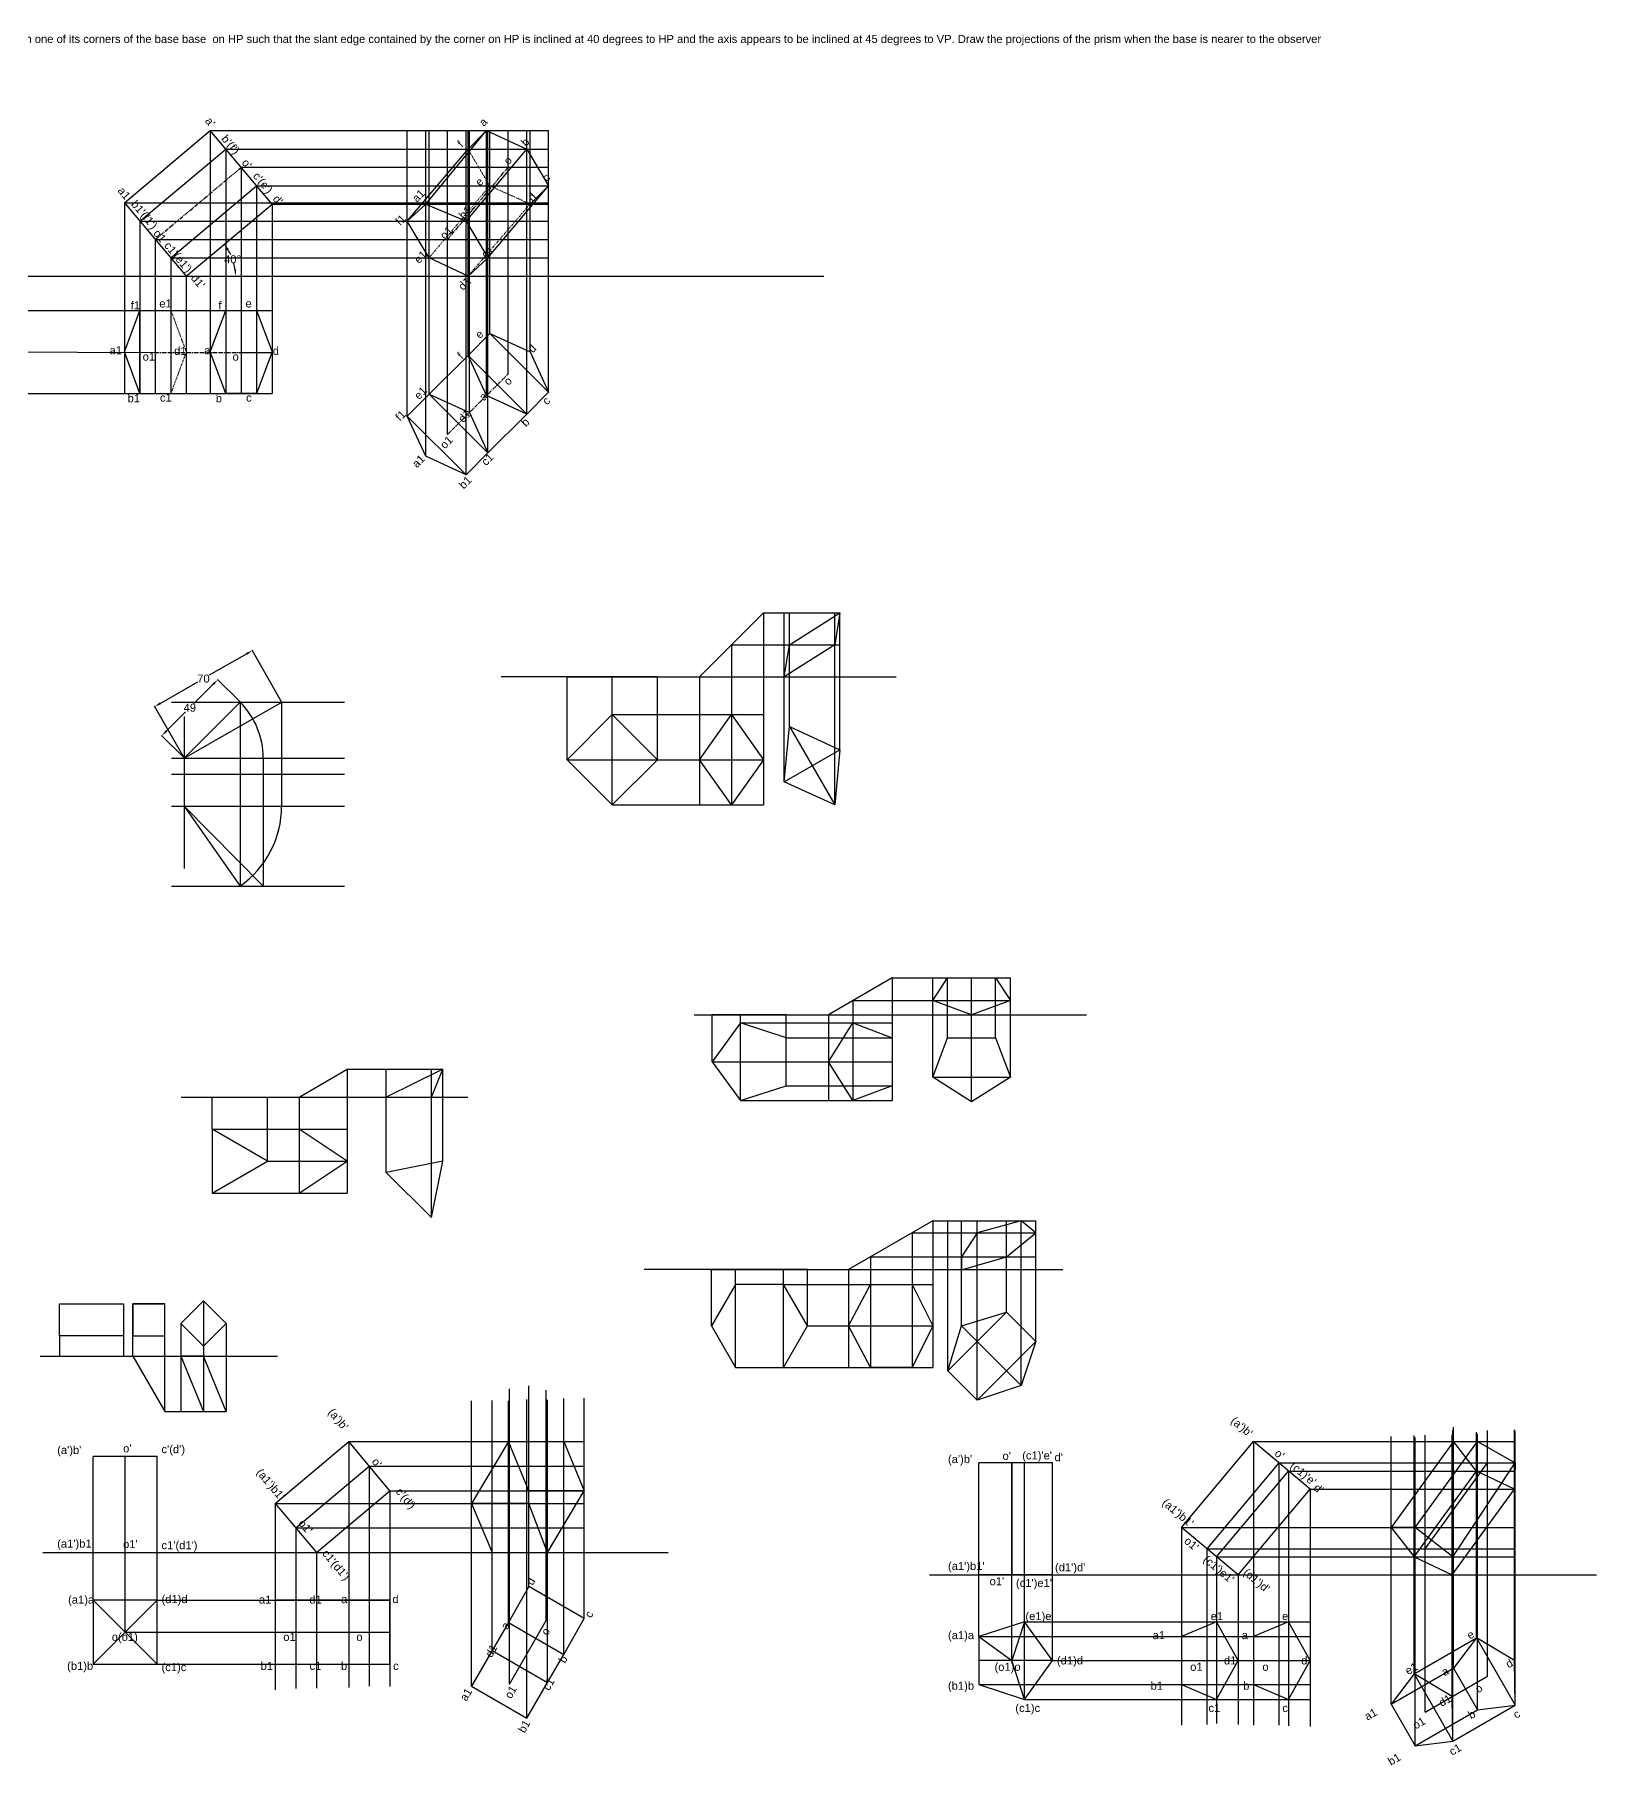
# Model space of a CAD drawing. Header units: inches. Extents: x -1930 to 5336, y -1833 to 832.
# Drawn here: x 4360 to 5336, y -1823 to -742 of the extents above; entities that cross this region are included whole.
import ezdxf

# ---------------------------------------------------------------- set-up
doc = ezdxf.new("R2010")
doc.units = ezdxf.units.IN
doc.header["$MEASUREMENT"] = 0
doc.linetypes.add('CENTERX2', pattern=[4, 2.5, -0.5, 0.5, -0.5])
doc.linetypes.add('DOT', pattern=[0.25, 0, -0.25])
doc.styles.get("Standard").update_dxf_attribs({"font": 'arial.ttf'})
doc.dimstyles.get("Standard").update_dxf_attribs({"dimtxt": 5, "dimasz": 4, "dimexe": 0.18, "dimexo": 0.0625, "dimgap": 0.09, "dimtad": 0, "dimtih": 1, "dimtoh": 1, "dimdec": 0, "dimzin": 0, "dimdsep": 46, "dimtxsty": 'Standard', "dimcen": 0.09, "dimadec": 0, "dimazin": 0, "dimtfac": 1, "dimtdec": 0, "dimtofl": 0, "dimtmove": 0, "dimatfit": 3, "dimfxl": 1, "dimtolj": 1, "dimtzin": 0, "dimarcsym": 0})

# ---------------------------------------------------------------- blocks, each defined once
blk = doc.blocks.new('*D310')
at = {"color": 0, "lineweight": -2, "transparency": 16777216}
for start, end in [(25.316, 32.5726), (7.4274, 14.8583)]:
    blk.add_arc((4454.4, -892.7), 30.9, start, end, dxfattribs=at)
at = {"color": 0, "transparency": 16777216}
for points in [[(4479.9, -876.5), (4481, -875.7), (4478.1, -872.9)], [(4485.7, -888.7), (4484.4, -888.8), (4485.3, -892.7)]]:
    blk.add_solid(points, dxfattribs=at)
at = {"layer": 'Defpoints', "color": 0, "transparency": 16777216}
for p in [(4508.1, -847.7), (4484.5, -885.6), (4255.8, -892.7), (4454.4, -892.7), (4852.9, -892.7)]:
    blk.add_point(p, dxfattribs=at)
at = {"color": 0, "transparency": 16777216, "insert": (4483.4, -882.2), "char_height": 5, "attachment_point": 5}
blk.add_mtext('\\A1;40°', dxfattribs=at)
blk = doc.blocks.new('*D350')
at = {"color": 0, "lineweight": -2, "transparency": 16777216}
for p, q in [((4488.1, -1158.8), (4474, -1144.7)), ((4471.3, -1147.7), (4459.3, -1159.7)), ((4442, -1177), (4454, -1165)), ((4453.1, -1193.8), (4439, -1179.7))]:
    blk.add_line(p, q, dxfattribs=at)
at = {"color": 0, "transparency": 16777216}
for points in [[(4470.9, -1147.2), (4471.8, -1148.2), (4474.2, -1144.9)], [(4441.5, -1176.6), (4442.5, -1177.5), (4439.2, -1179.9)]]:
    blk.add_solid(points, dxfattribs=at)
at = {"layer": 'Defpoints', "color": 0, "transparency": 16777216}
for p in [(4474.2, -1144.9), (4488.1, -1158.9), (4453.1, -1193.9)]:
    blk.add_point(p, dxfattribs=at)
at = {"color": 0, "transparency": 16777216, "insert": (4456.7, -1162.4), "char_height": 5, "attachment_point": 5}
blk.add_mtext('\\A1;49', dxfattribs=at)
blk = doc.blocks.new('*D351')
at = {"color": 0, "lineweight": -2, "transparency": 16777216}
for p, q in [((4492.3, -1128.7), (4468.8, -1142.1)), ((4514.1, -1158.8), (4495.6, -1126.5)), ((4438.2, -1159.7), (4461.6, -1146.3)), ((4453.1, -1193.8), (4434.6, -1161.5))]:
    blk.add_line(p, q, dxfattribs=at)
at = {"color": 0, "transparency": 16777216}
for points in [[(4491.9, -1128.1), (4492.6, -1129.3), (4495.7, -1126.7)], [(4437.8, -1159.1), (4438.5, -1160.3), (4434.7, -1161.7)]]:
    blk.add_solid(points, dxfattribs=at)
at = {"layer": 'Defpoints', "color": 0, "transparency": 16777216}
for p in [(4495.7, -1126.7), (4514.2, -1158.9), (4453.1, -1193.9)]:
    blk.add_point(p, dxfattribs=at)
at = {"color": 0, "transparency": 16777216, "insert": (4465.2, -1144.2), "char_height": 5, "attachment_point": 5}
blk.add_mtext('\\A1;70', dxfattribs=at)

msp = doc.modelspace()

# ---------------------------------------------------------------- linework, layer by layer
at = {"lineweight": 30}
for p, q in [((4415.9, -846.8), (4469.5, -801.8)), ((4508.1, -847.7), (4469.5, -801.8)), ((4604.2, -847.7), (4642.1, -801.8)), ((4630.6, -813.3), (4642.1, -801.8)), ((4642.1, -801.8), (4667.3, -813.3)), ((4425.5, -858.3), (4479.1, -813.3)), ((4592.6, -858.3), (4630.6, -813.3)), ((4629.4, -858.3), (4667.3, -813.3)), ((4667.3, -813.3), (4680.9, -836.3)), ((4444.8, -881.2), (4498.4, -836.3)), ((4643, -881.2), (4680.9, -836.3)), ((4415.9, -846.8), (4454.4, -892.7)), ((4454.4, -892.7), (4508.1, -847.7)), ((4592.6, -858.3), (4604.2, -847.7)), ((4604.2, -847.7), (4629.4, -858.3)), ((4606.3, -881.2), (4592.6, -858.3)), ((4629.4, -858.3), (4643, -881.2)), ((4630.6, -892.7), (4606.3, -881.2)), ((4643, -881.2), (4630.6, -892.7)), ((4415.9, -940.1), (4425.5, -914.1)), ((4425.5, -914.1), (4444.8, -914.1)), ((4444.8, -914.1), (4479.1, -914.1)), ((4469.5, -940.1), (4479.1, -914.1)), ((4479.1, -914.1), (4498.4, -914.1)), ((4498.4, -914.1), (4508.1, -940.1)), ((4630.6, -942.2), (4644.2, -928.5)), ((4644.2, -928.5), (4669.4, -940.1)), ((4425.5, -966), (4415.9, -940.1)), ((4479.1, -966), (4469.5, -940.1)), ((4508.1, -940.1), (4498.4, -966)), ((4669.4, -940.1), (4680.9, -965.3)), ((4606.3, -966.4), (4630.6, -942.2)), ((4642.1, -967.3), (4630.6, -942.2)), ((4425.5, -966), (4444.8, -966)), ((4444.8, -966), (4479.1, -966)), ((4479.1, -966), (4498.4, -966)), ((4592.6, -980.1), (4606.3, -966.4)), ((4667.3, -978.9), (4642.1, -967.3)), ((4667.3, -978.9), (4680.9, -965.3)), ((4604.2, -1005.3), (4592.6, -980.1)), ((4643, -1003.2), (4667.3, -978.9)), ((4629.4, -1016.8), (4604.2, -1005.3)), ((4629.4, -1016.8), (4643, -1003.2)), ((4815.2, -1103.1), (4775.2, -1143.1)), ((4831.5, -1123.1), (4863, -1103.1)), ((4863, -1103.1), (4859.8, -1123.1)), ((4828.3, -1143.1), (4831.5, -1123.1)), ((4859.8, -1123.1), (4828.3, -1143.1)), ((4749, -1143.1), (4692.5, -1143.1)), ((4828.3, -1208.6), (4831.5, -1174.1)), ((4831.5, -1174.1), (4863, -1188.6)), ((4863, -1188.6), (4859.8, -1223.1)), ((4859.8, -1223.1), (4828.3, -1208.6)), ((4921.2, -1483.1), (4868.5, -1513.5)), ((4948.8, -1490.6), (4939.1, -1505.6)), ((4976.4, -1483.1), (4948.8, -1490.6)), ((4967.2, -1505.6), (4985.6, -1490.6)), ((4985.6, -1490.6), (4976.4, -1483.1)), ((4842.7, -1513.5), (4781.8, -1513.5)), ((4939.1, -1513.7), (4967.2, -1505.6)), ((4939.1, -1505.6), (4939.1, -1513.5)), ((4655.8, -1621), (4632.8, -1659.6)), ((4655.8, -1621), (4690.4, -1621)), ((4668.6, -1651.7), (4655.8, -1621)), ((4690.4, -1621), (4703.1, -1651.7)), ((5246.6, -1621), (5207.6, -1674.7)), ((5222.6, -1674.7), (5261.6, -1621)), ((5246.6, -1621), (5261.6, -1621)), ((5261.6, -1621), (5285.2, -1634.3)), ((5246.2, -1693), (5285.2, -1634.3)), ((5285.2, -1634.3), (5284.7, -1650.7)), ((4703.1, -1651.7), (4668.6, -1651.7)), ((4680.3, -1690.3), (4703.1, -1651.7)), ((5245.7, -1704.3), (5284.7, -1650.7)), ((4632.8, -1659.6), (4645.6, -1690.3)), ((4668.6, -1659.6), (4632.8, -1659.6)), ((4680.3, -1690.3), (4668.6, -1659.6)), ((5207.6, -1674.7), (5221.9, -1693)), ((5222.6, -1674.7), (5207.6, -1674.7)), ((5246.2, -1693), (5222.6, -1674.7)), ((4645.6, -1690.3), (4680.3, -1690.3)), ((5221.9, -1693), (5245.7, -1704.3)), ((5245.7, -1704.3), (5246.2, -1693)), ((5098.5, -1733.6), (5076.6, -1742.8)), ((5098.5, -1733.6), (5143.5, -1733.6)), ((5143.5, -1733.6), (5121.6, -1742.8)), ((5157, -1757.8), (5143.5, -1733.6)), ((5076.6, -1742.8), (5076.6, -1772.8)), ((5121.6, -1742.8), (5121.6, -1772.8)), ((5143.5, -1782.1), (5157, -1757.8)), ((5076.6, -1772.8), (5098.5, -1782.1)), ((5121.6, -1772.8), (5143.5, -1782.1)), ((5098.5, -1782.1), (5143.5, -1782.1))]:
    msp.add_line(p, q, dxfattribs=at)
for p, q in [((4469.5, -801.8), (4469.5, -966)), ((4469.5, -801.8), (4680.9, -801.8)), ((4592.6, -980.1), (4592.6, -801.8)), ((4604.2, -1005.3), (4604.2, -801.8)), ((4606.3, -966.4), (4606.3, -801.8)), ((4617.8, -991.6), (4617.8, -801.8)), ((4629.4, -1016.8), (4629.4, -801.8)), ((4630.6, -942.2), (4630.6, -801.8)), ((4631.5, -978), (4631.5, -801.8)), ((4642.1, -967.3), (4642.1, -801.8)), ((4643, -1003.2), (4643, -801.8)), ((4644.2, -928.5), (4644.2, -801.8)), ((4655.7, -953.8), (4655.7, -801.8)), ((4667.3, -978.9), (4667.3, -801.8)), ((4669.4, -940.1), (4669.4, -801.8)), ((4680.9, -965.3), (4680.9, -801.8)), ((4479.1, -813.3), (4479.1, -966)), ((4479.1, -813.3), (4680.9, -813.3)), ((4488.7, -824.6), (4680.9, -824.6)), ((4488.7, -824.8), (4488.7, -966)), ((4498.4, -836.3), (4498.4, -966)), ((4498.4, -836.3), (4680.9, -836.3)), ((4680.9, -836.3), (4669.4, -847.7)), ((4415.9, -846.8), (4415.9, -966)), ((4415.9, -846.8), (4680.9, -846.8)), ((4508.1, -847.7), (4508.1, -966)), ((4508.1, -847.7), (4680.9, -847.7)), ((4425.5, -858.3), (4425.5, -966)), ((4425.5, -858.3), (4680.9, -858.3)), ((4435.1, -869.8), (4435.1, -966)), ((4435.1, -869.8), (4680.9, -869.8)), ((4444.8, -881.2), (4444.8, -966)), ((4444.8, -881.2), (4680.9, -881.2)), ((4255.8, -892.7), (4852.9, -892.7)), ((4454.4, -892.7), (4454.4, -966)), ((4322.7, -914.1), (4508.1, -914.1)), ((4425.5, -966), (4425.5, -914.1)), ((4444.8, -914.1), (4444.8, -966)), ((4644.2, -928.5), (4680.9, -965.3)), ((4337.7, -940.1), (4435.1, -940.5)), ((4488.7, -940.5), (4508.1, -940.5)), ((4630.6, -942.2), (4667.3, -978.9)), ((4322.7, -966), (4508.1, -966)), ((4498.4, -966), (4479.1, -966)), ((4606.3, -966.4), (4631.5, -978)), ((4606.3, -966.4), (4643, -1003.2)), ((4680.9, -965.3), (4667.3, -978.9)), ((4592.6, -980.1), (4629.4, -1016.8)), ((4631.5, -978), (4643, -1003.2)), ((4815.2, -1103.1), (4815.2, -1223.1)), ((4815.2, -1103.1), (4863, -1103.1)), ((4828.3, -1208.6), (4828.3, -1103.1)), ((4831.5, -1174.1), (4831.5, -1103.1)), ((4859.8, -1223.1), (4859.8, -1103.1)), ((4863, -1188.6), (4863, -1103.1)), ((4795.2, -1123.1), (4795.2, -1223.1)), ((4795.2, -1123.1), (4863, -1123.1)), ((4692.4, -1143.1), (4651.4, -1143.1)), ((4692.4, -1143.1), (4898.2, -1143.1)), ((4692.5, -1194.9), (4692.5, -1143.1)), ((4720.7, -1223.1), (4720.7, -1143.1)), ((4749, -1194.9), (4749, -1143.1)), ((4775.2, -1143.1), (4775.2, -1223.1)), ((4445.2, -1158.9), (4553.4, -1158.9)), ((4453.1, -1193.9), (4488.1, -1158.9)), ((4453.1, -1193.9), (4514.2, -1158.9)), ((4453.1, -1167.8), (4453.1, -1262.9)), ((4488.1, -1158.9), (4488.1, -1273.9)), ((4514.2, -1193.9), (4514.2, -1158.9)), ((4720.7, -1166.6), (4815.2, -1166.6)), ((4775.2, -1194.9), (4795.2, -1166.6)), ((4795.2, -1166.6), (4815.2, -1194.9)), ((4795.2, -1166.6), (4795.2, -1223.1)), ((4831.5, -1174.1), (4859.8, -1223.1)), ((4828.3, -1208.6), (4863, -1188.6)), ((4445.2, -1193.9), (4553.4, -1193.9)), ((4502.6, -1193.9), (4502.6, -1223.9)), ((4514.2, -1223.9), (4514.2, -1193.9)), ((4692.5, -1194.9), (4749, -1194.9)), ((4749, -1194.9), (4815.2, -1194.9)), ((4795.2, -1223.1), (4775.2, -1194.9)), ((4775.2, -1194.9), (4815.2, -1194.9)), ((4815.2, -1194.9), (4795.2, -1223.1)), ((4445.2, -1203.9), (4553.4, -1203.9)), ((4445.2, -1223.9), (4553.4, -1223.9)), ((4453.1, -1223.9), (4488.1, -1273.9)), ((4453.1, -1223.9), (4502.6, -1273.9)), ((4502.6, -1223.9), (4502.6, -1273.9)), ((4720.7, -1223.1), (4815.2, -1223.1)), ((4445.2, -1273.9), (4553.4, -1273.9)), ((4895.8, -1331.1), (4855.9, -1354.2)), ((4895.8, -1331.1), (4895.8, -1407.9)), ((4895.8, -1331.1), (4969.7, -1331.1)), ((4921.1, -1393.3), (4921.1, -1331.1)), ((4921.1, -1345.4), (4930.4, -1331.1)), ((4930.4, -1368.6), (4930.4, -1331.1)), ((4930.4, -1331.1), (4960.4, -1331.1)), ((4945.4, -1408.6), (4945.4, -1331.1)), ((4960.4, -1368.6), (4960.4, -1331.1)), ((4960.4, -1331.1), (4969.7, -1345.4)), ((4969.7, -1393.3), (4969.7, -1331.1)), ((4871.1, -1345.4), (4871.1, -1407.9)), ((4871.1, -1345.4), (4969.7, -1345.4)), ((4945.4, -1354.2), (4921.1, -1345.4)), ((4969.7, -1345.4), (4945.4, -1354.2)), ((4772, -1354.2), (5017.2, -1354.2)), ((4783.3, -1383.6), (4783.3, -1354.2)), ((4829.5, -1354.2), (4783.3, -1354.2)), ((4801, -1407.9), (4801, -1354.2)), ((4801, -1359.3), (4895.8, -1359.3)), ((4829.5, -1368.6), (4829.5, -1354.2)), ((4855.9, -1354.2), (4855.9, -1407.9)), ((4855.9, -1383.6), (4871.1, -1359.3)), ((4871.1, -1359.3), (4895.8, -1368.6)), ((4871.1, -1359.3), (4871.1, -1407.9)), ((4829.5, -1368.6), (4895.8, -1368.6)), ((4895.8, -1368.6), (4895.8, -1398.6)), ((4921.1, -1393.3), (4930.4, -1368.6)), ((4930.4, -1368.6), (4960.4, -1368.6)), ((4960.4, -1368.6), (4969.7, -1393.3)), ((4783.3, -1383.6), (4895.8, -1383.6)), ((4871.1, -1407.9), (4855.9, -1383.6)), ((4525.1, -1405.7), (4555.1, -1388.3)), ((4555.1, -1388.3), (4555.1, -1465.7)), ((4555.1, -1388.3), (4614.9, -1388.3)), ((4579.5, -1452.8), (4579.5, -1388.3)), ((4614.9, -1388.3), (4579.5, -1405.7)), ((4607.8, -1481), (4607.8, -1388.3)), ((4607.8, -1405.7), (4614.9, -1388.3)), ((4614.9, -1445.7), (4614.9, -1388.3)), ((4945.4, -1408.6), (4921.1, -1393.3)), ((4921.1, -1393.3), (4969.7, -1393.3)), ((4969.7, -1393.3), (4945.4, -1408.6)), ((4451.3, -1405.7), (4630.5, -1405.7)), ((4470.6, -1425.7), (4470.6, -1405.7)), ((4470.6, -1405.7), (4505.2, -1405.7)), ((4505.2, -1445.7), (4505.2, -1405.7)), ((4525.1, -1405.7), (4525.1, -1465.7)), ((4579.5, -1405.7), (4607.8, -1405.7)), ((4829.5, -1398.6), (4895.8, -1398.6)), ((4895.8, -1398.6), (4871.1, -1407.9)), ((4801, -1407.9), (4895.8, -1407.9)), ((4470.6, -1425.7), (4555.1, -1425.7)), ((4525.1, -1425.7), (4525.1, -1465.7)), ((4555.1, -1445.7), (4525.1, -1425.7)), ((4505.2, -1445.7), (4555.1, -1445.7)), ((4525.1, -1465.7), (4555.1, -1445.7)), ((4614.9, -1445.7), (4579.5, -1452.8)), ((4607.8, -1481), (4614.9, -1445.7)), ((4579.5, -1452.8), (4607.8, -1481)), ((4470.6, -1465.7), (4555.1, -1465.7)), ((4908.2, -1490.6), (4908.2, -1574.7)), ((4908.2, -1490.6), (4985.6, -1490.6)), ((4921.2, -1483.1), (4921.2, -1574.7)), ((4921.2, -1483.1), (4985.6, -1483.1)), ((4930.5, -1576.8), (4930.5, -1483.1)), ((4939.1, -1548.7), (4939.1, -1483.1)), ((4948.8, -1595.1), (4948.8, -1483.1)), ((4967.2, -1540), (4967.2, -1483.1)), ((4976.4, -1586), (4976.4, -1483.1)), ((4985.6, -1558.4), (4985.6, -1483.1)), ((4781.8, -1513.5), (4740.6, -1513.5)), ((4781.8, -1513.5), (5002.3, -1513.5)), ((4782.7, -1548.7), (4782.7, -1513.5)), ((4797.7, -1574.7), (4797.7, -1513.5)), ((4827.7, -1574.7), (4827.7, -1513.5)), ((4842.7, -1548.7), (4842.7, -1513.5)), ((4868.5, -1513.5), (4868.5, -1574.7)), ((4882.2, -1505.6), (4882.2, -1574.7)), ((4882.2, -1505.6), (4985.6, -1505.6)), ((4827.7, -1522.7), (4921.2, -1522.7)), ((4868.5, -1548.7), (4882.2, -1522.7)), ((4882.2, -1522.7), (4908.2, -1522.7)), ((4882.2, -1522.7), (4882.2, -1574.7)), ((4908.2, -1522.7), (4921.2, -1548.7)), ((4908.2, -1522.7), (4908.2, -1574.7)), ((4375.2, -1554.9), (4375.2, -1534.9)), ((4375.2, -1534.9), (4415.2, -1534.9)), ((4415.2, -1534.9), (4415.2, -1554.9)), ((4421, -1567.5), (4421, -1534.9)), ((4421, -1534.9), (4441, -1534.9)), ((4441, -1534.9), (4421, -1534.9)), ((4421, -1534.9), (4421, -1554.9)), ((4441, -1602.1), (4441, -1534.9)), ((4441, -1554.9), (4441, -1534.9)), ((4465.3, -1533.1), (4451.1, -1547.2)), ((4479.4, -1547.2), (4465.3, -1533.1)), ((4465.3, -1533.1), (4465.3, -1602.1)), ((4967.2, -1540), (4930.5, -1576.8)), ((4939.1, -1548.7), (4967.2, -1540)), ((4967.2, -1540), (4985.6, -1558.4)), ((4415.2, -1554.9), (4375.2, -1554.9)), ((4375.2, -1554.9), (4375.2, -1567.5)), ((4415.2, -1554.9), (4415.2, -1567.5)), ((4421, -1554.9), (4441, -1554.9)), ((4421, -1554.9), (4441, -1554.9)), ((4451.1, -1547.2), (4465.3, -1561.4)), ((4451.1, -1547.2), (4451.1, -1602.1)), ((4465.3, -1561.4), (4479.4, -1547.2)), ((4479.4, -1547.2), (4479.4, -1602.1)), ((4842.7, -1548.7), (4921.2, -1548.7)), ((4882.2, -1574.7), (4868.5, -1548.7)), ((4868.5, -1548.7), (4921.2, -1548.7)), ((4921.2, -1548.7), (4908.2, -1574.7)), ((4930.5, -1576.8), (4939.1, -1548.7)), ((4939.1, -1548.7), (4976.4, -1586)), ((4363.1, -1567.5), (4511.5, -1567.5)), ((4375.2, -1567.5), (4415.2, -1567.5)), ((4421, -1567.5), (4441, -1602.1)), ((4451.1, -1567.5), (4465.3, -1602.1)), ((4465.3, -1567.5), (4451.1, -1567.5)), ((4479.4, -1602.1), (4465.3, -1567.5)), ((4985.6, -1558.4), (4948.8, -1595.1)), ((4985.6, -1558.4), (4976.4, -1586)), ((4827.7, -1574.7), (4921.2, -1574.7)), ((4908.2, -1574.7), (4882.2, -1574.7)), ((4948.8, -1595.1), (4930.5, -1576.8)), ((4656.5, -1772.5), (4656.5, -1587.9)), ((4668.6, -1711.6), (4668.6, -1586.1)), ((4679.5, -1732.7), (4679.5, -1588.8)), ((4976.4, -1586), (4948.8, -1595.1)), ((4632.8, -1773.7), (4632.8, -1595.4)), ((4645.6, -1751.4), (4645.6, -1595.2)), ((4655.8, -1733.9), (4655.8, -1595.4)), ((4667.4, -1793.7), (4667.4, -1594.7)), ((4680.3, -1771.4), (4680.3, -1594.9)), ((4690.4, -1753.9), (4690.4, -1594)), ((4703.1, -1731.5), (4703.1, -1593.8)), ((4441, -1602.1), (4479.4, -1602.1)), ((4465.3, -1602.1), (4479.4, -1602.1)), ((4510.1, -1659.6), (4556.1, -1621)), ((4581.8, -1651.7), (4556.1, -1621)), ((4556.1, -1621), (4556.1, -1774.7)), ((4556.1, -1621), (4703.1, -1621)), ((5076.6, -1674.7), (5121.6, -1621)), ((5157, -1650.7), (5121.6, -1621)), ((5121.6, -1621), (5121.6, -1798.1)), ((5121.6, -1621), (5285.2, -1621)), ((5207.6, -1785), (5207.6, -1617.8)), ((5221.9, -1766.1), (5221.9, -1617.1)), ((5222.6, -1811), (5222.6, -1618.5)), ((5228.8, -1790.1), (5228.8, -1617)), ((5245.7, -1780.3), (5245.7, -1616.7)), ((5246.2, -1808.1), (5246.2, -1613.9)), ((5246.6, -1762.5), (5246.6, -1611.9)), ((5260.9, -1639.4), (5246.6, -1621)), ((5260.9, -1743.6), (5260.9, -1615)), ((5261.6, -1788.5), (5261.6, -1616.2)), ((5267.8, -1767.6), (5267.8, -1614)), ((5284.7, -1757.8), (5284.7, -1613.6)), ((5285.2, -1785.6), (5285.2, -1614.2)), ((4396.3, -1690.3), (4396.3, -1630.3)), ((4436.3, -1630.3), (4396.3, -1630.3)), ((4416.3, -1690.3), (4416.3, -1630.3)), ((4436.3, -1690.3), (4436.3, -1630.3)), ((4523, -1674.9), (4568.9, -1636.4)), ((4568.9, -1636.4), (4568.9, -1773.8)), ((4568.9, -1636.4), (4703.1, -1636.4)), ((4949.8, -1704.3), (4949.8, -1634.3)), ((4996, -1634.3), (4949.8, -1634.3)), ((4970.5, -1757.8), (4970.5, -1634.3)), ((4970.5, -1634.3), (4970.5, -1704.3)), ((4978.4, -1704.3), (4978.4, -1634.3)), ((4996, -1704.3), (4996, -1634.3)), ((5137.5, -1634.3), (5092.5, -1687.9)), ((5098.5, -1693), (5143.5, -1639.4)), ((5137.5, -1634.3), (5137.5, -1798.1)), ((5137.5, -1634.3), (5285.2, -1634.3)), ((5143.5, -1639.4), (5143.5, -1798.6)), ((5143.5, -1639.4), (5285.2, -1639.4)), ((5221.9, -1693), (5260.9, -1639.4)), ((5228.8, -1687.9), (5267.8, -1634.3)), ((5284.7, -1650.7), (5260.9, -1639.4)), ((4535.8, -1690.3), (4581.8, -1651.7)), ((4581.8, -1651.7), (4581.8, -1773.9)), ((4581.8, -1651.7), (4703.1, -1651.7)), ((5112, -1704.3), (5157, -1650.7)), ((5157, -1650.7), (5157, -1798.9)), ((5157, -1650.7), (5285.2, -1650.7)), ((4510.1, -1659.6), (4535.8, -1690.3)), ((4510.1, -1659.6), (4510.1, -1776.1)), ((4510.1, -1659.6), (4703.1, -1659.6)), ((4523, -1674.9), (4523, -1775.3)), ((4523, -1674.9), (4703.1, -1674.9)), ((5112, -1704.3), (5076.6, -1674.7)), ((5076.6, -1674.7), (5076.6, -1798.1)), ((5076.6, -1674.7), (5285.2, -1674.7)), ((4364.9, -1690.3), (4642.2, -1690.3)), ((4396.3, -1720), (4396.3, -1690.3)), ((4396.3, -1690.3), (4436.3, -1690.3)), ((4416.3, -1740), (4416.3, -1690.3)), ((4436.3, -1720), (4436.3, -1690.3)), ((4535.8, -1690.3), (4535.8, -1775)), ((4642.2, -1690.3), (4755.7, -1690.3)), ((5092.5, -1687.9), (5092.5, -1797.8)), ((5092.5, -1687.9), (5285.2, -1687.9)), ((5098.5, -1693), (5098.5, -1797.2)), ((5098.5, -1693), (5285.2, -1693)), ((4919.1, -1704.3), (5233.7, -1704.3)), ((4949.8, -1742.8), (4949.8, -1704.3)), ((4996, -1704.3), (4949.8, -1704.3)), ((4978.4, -1782.1), (4978.4, -1704.3)), ((4996, -1757.8), (4996, -1704.3)), ((5112, -1704.3), (5112, -1797.8)), ((5233.7, -1704.3), (5335.9, -1704.3)), ((4668.6, -1711.6), (4655.8, -1733.9)), ((4703.2, -1731.6), (4668.6, -1711.6)), ((4396.3, -1720), (4436.3, -1760)), ((4436.3, -1720), (4396.3, -1760)), ((4436.3, -1720), (4581.8, -1720)), ((4510.1, -1720), (4510.1, -1760)), ((4535.8, -1720), (4510.1, -1720)), ((4556.1, -1720), (4535.8, -1720)), ((4535.8, -1720), (4535.8, -1760)), ((4581.8, -1720), (4556.1, -1720)), ((4556.1, -1720), (4556.1, -1760)), ((4581.8, -1760), (4581.8, -1720)), ((4416.3, -1740), (4581.8, -1740)), ((4523, -1740), (4568.9, -1740)), ((4655.8, -1733.9), (4645.6, -1751.4)), ((4655.8, -1733.9), (4690.4, -1753.9)), ((4656.5, -1772.5), (4679.5, -1732.7)), ((4690.4, -1753.9), (4703.2, -1731.6)), ((4978.4, -1733.6), (4970.5, -1757.8)), ((4978.4, -1733.6), (5157, -1733.6)), ((5112, -1757.8), (5098.5, -1733.6)), ((5098.5, -1733.6), (5098.5, -1782.1)), ((5143.5, -1733.6), (5143.5, -1782.1)), ((4645.6, -1751.4), (4632.8, -1773.7)), ((4645.6, -1751.4), (4680.3, -1771.4)), ((4949.8, -1742.8), (4970.5, -1757.8)), ((4949.8, -1742.8), (5157, -1742.8)), ((5076.6, -1742.8), (5121.6, -1742.8)), ((5221.9, -1766.1), (5260.9, -1743.6)), ((5260.9, -1743.6), (5246.6, -1762.5)), ((5284.7, -1757.8), (5260.9, -1743.6)), ((5260.9, -1743.6), (5285.2, -1785.6)), ((4436.3, -1760), (4581.8, -1760)), ((4510.1, -1760), (4535.8, -1760)), ((4535.8, -1760), (4556.1, -1760)), ((4556.1, -1760), (4581.8, -1760)), ((4680.3, -1771.4), (4690.4, -1753.9)), ((4996, -1757.8), (4949.8, -1757.8)), ((4978.4, -1782.1), (4970.5, -1757.8)), ((4996, -1757.8), (5157, -1757.8)), ((5092.5, -1757.8), (5137.5, -1757.8)), ((5098.5, -1782.1), (5112, -1757.8)), ((5207.6, -1785), (5246.6, -1762.5)), ((5246.6, -1762.5), (5261.6, -1788.5)), ((5285.2, -1785.6), (5284.7, -1757.8)), ((4632.8, -1773.7), (4667.4, -1793.7)), ((4667.4, -1793.7), (4680.3, -1771.4)), ((4949.8, -1772.8), (5157, -1772.8)), ((5076.6, -1772.8), (5121.6, -1772.8)), ((5221.9, -1766.1), (5207.6, -1785)), ((5245.7, -1780.3), (5221.9, -1766.1)), ((5221.9, -1766.1), (5246.2, -1808.1)), ((5228.8, -1790.1), (5267.8, -1767.6)), ((4978.4, -1782.1), (5157, -1782.1)), ((5246.2, -1808.1), (5245.7, -1780.3)), ((5207.6, -1785), (5222.6, -1811)), ((5222.6, -1811), (5261.6, -1788.5)), ((5246.2, -1808.1), (5285.2, -1785.6)), ((5261.6, -1788.5), (5285.2, -1785.6)), ((5222.6, -1811), (5246.2, -1808.1))]:
    msp.add_line(p, q)
at = {"linetype": 'DOT'}
for p, q in [((4644.2, -836.3), (4630.6, -813.3)), ((4606.3, -881.2), (4644.2, -836.3)), ((4669.4, -847.7), (4644.2, -836.3)), ((4630.6, -892.7), (4669.4, -847.7)), ((4444.8, -914.1), (4454.4, -940.1)), ((4479.1, -914.1), (4479.1, -966)), ((4498.4, -914.1), (4498.4, -966)), ((4454.4, -940.1), (4444.8, -966))]:
    msp.add_line(p, q, dxfattribs=at)
at = {"linetype": 'CENTERX2'}
for p, q in [((4435.1, -869.8), (4488.8, -824.8)), ((4617.8, -869.8), (4655.7, -824.6)), ((4435.1, -940.5), (4488.7, -940.5)), ((4617.8, -991.6), (4655.7, -953.8))]:
    msp.add_line(p, q, dxfattribs=at)
for points in [[(4720.7, -1223.1), (4749, -1194.9), (4720.7, -1166.6), (4692.5, -1194.9)], [(4829.5, -1398.6), (4829.5, -1368.6), (4801, -1359.3), (4783.3, -1383.6), (4801, -1407.9)], [(4470.6, -1425.7), (4470.6, -1465.7), (4505.2, -1445.7)], [(4797.7, -1574.7), (4827.7, -1574.7), (4842.7, -1548.7), (4827.7, -1522.7), (4797.7, -1522.7), (4782.7, -1548.7)], [(4396.3, -1720), (4396.3, -1760), (4436.3, -1760), (4436.3, -1720)], [(4949.8, -1742.8), (4949.8, -1772.8), (4978.4, -1782.1), (4996, -1757.8), (4978.4, -1733.6)]]:
    msp.add_lwpolyline(points, close=True)
for centre, radius, start, end in [((4453.1, -1193.9), 49.5, 0, 45), ((4453.1, -1223.9), 61, 55.008, 55.072), ((4453.1, -1223.9), 61, 304.992, 0)]:
    msp.add_arc(centre, radius, start, end)

# ---------------------------------------------------------------- texts
at = {"insert": (4132.7, -742), "char_height": 5, "width": 1082.71, "attachment_point": 1}
msp.add_mtext('2) A hexagonal prism of base side 30 mm and 70 mm long is resting with one of its corners of the base base  on HP such that the slant edge contained by the corner on HP is inclined at 40 degrees to HP and the axis appears to be inclined at 45 degrees to VP. Draw the projections of the prism when the base is nearer to the observer', dxfattribs=at)
at = {"char_height": 5, "attachment_point": 1}
for s, width, insert, rotation in [("a'", 14.149, (4469.7, -792.7), 310), ('a', 14.149, (4636.9, -796), 45), ("b'(f')", 14.149, (4479.9, -803.9), 310), ('f', 14.149, (4623.3, -809), 45), ('b', 14.149, (4663.2, -808.5), 45), ("o'", 14.149, (4492.6, -818.8), 310), ('o', 14.149, (4652.3, -820), 45), ("c'(e')", 14.149, (4499.6, -827.1), 310), ('e', 14.149, (4634.5, -833.3), 45), ('c', 14.149, (4676.4, -830.6), 45), ("a1'", 14.149, (4415.1, -836.3), 310), ("d'", 14.149, (4512, -841.4), 310), ('a1', 14.149, (4595.1, -843.4), 45), ('d', 14.149, (4667.5, -842.9), 45), ("b1'(f1')", 14.149, (4423.5, -844.7), 310), ('b1', 14.149, (4624.3, -854), 45), ("o1'", 14.149, (4437.4, -862.9), 310), ('f1', 14.149, (4584.6, -857.8), 45), ('o1', 14.149, (4612.5, -866.6), 45), ("c1'(e1')", 14.149, (4444.1, -870.6), 310), ('c1', 14.149, (4638.3, -878.3), 45), ('e1', 14.149, (4596.4, -881.7), 45), ("d1'", 14.149, (4460.8, -890.9), 310), ('d1', 14.149, (4623.9, -898.4), 45), ('e', 14.149, (4634.5, -928.6), 45), ('f', 14.149, (4623.3, -941.4), 45), ('d', 14.149, (4667.5, -937.5), 45), ('e1', 14.149, (4596.4, -966.7), 45), ('o', 14.149, (4652.3, -957.8), 45), ('a', 14.149, (4636.9, -967.5), 45), ('c', 14.149, (4676.4, -970), 45), ('f1', 14.149, (4584.6, -980.1), 45), ('d1', 14.149, (4623.9, -981.1), 45), ('b', 14.149, (4663.2, -983.6), 45), ('o1', 14.149, (4612.5, -997.5), 45), ('a1', 14.149, (4595.1, -1009.3), 45), ('c1', 14.149, (4638.3, -1008), 45), ('b1', 14.149, (4624.3, -1022.6), 45), ("(a')b'", 8.996, (4546.6, -1599.6), 310), ("(a')b'", 8.996, (5110.1, -1604.9), 320), ("o'", 8.996, (4573.9, -1630.5), 310), ("o'", 8.996, (5137.5, -1625.2), 320), ("(a1')b1'", 8.996, (4501.8, -1637.2), 310), ("(c1)'e'", 8.996, (5147.2, -1633), 320), ("c'(d')", 8.996, (4588.9, -1649.2), 310), ("d'", 8.996, (5161.9, -1646.8), 320), ("(a1')b1'", 8.996, (5067.2, -1656.1), 320), ("o1'", 8.996, (4528, -1669), 310), ("o1'", 8.996, (5081, -1680), 320), ("c1'(d1')", 8.996, (4542.9, -1687.8), 310), ("(c1')e1'", 8.996, (5092.9, -1691.5), 320), ('d', 8.996, (4666.7, -1708.7), 60), ("(d1')d'", 8.996, (5117.9, -1699.7), 320), ('c', 8.996, (4703.1, -1729.1), 60), ('a', 8.996, (4650.7, -1736.4), 60), ('o', 8.996, (4675.9, -1740), 60), ('e', 8.996, (5254.3, -1740.4), 30), ('d1', 8.996, (4641, -1753.8), 60), ('b', 8.996, (4686.8, -1757.4), 60), ('e1', 8.996, (5215.7, -1762.6), 30), ('d', 8.996, (5278.5, -1758.4), 30), ('c1', 8.996, (4676.9, -1774.5), 60), ('a', 8.996, (5238.4, -1763.3), 30), ('o', 8.996, (5259.5, -1774), 30), ('a1', 8.996, (4625.2, -1781.1), 60), ('o1', 8.996, (4653.1, -1779.6), 60), ('d1', 8.996, (5236.7, -1782.5), 30), ('a1', 8.996, (5190.2, -1791.1), 30), ('o1', 8.996, (5220.4, -1796.6), 30), ('b', 8.996, (5255, -1790.2), 30), ('c', 8.996, (5283.2, -1789.9), 30), ('b1', 8.996, (4661.6, -1801), 60), ('b1', 8.996, (5204.9, -1819.2), 30), ('c1', 8.996, (5243.2, -1813), 30)]:
    msp.add_mtext_dynamic_manual_height_columns(s, width=width, gutter_width=25, heights=[0], dxfattribs=dict(at, insert=insert, rotation=rotation))
for s, width, insert in [('f1', 14.149, (4419.8, -908.4)), ('e1', 14.149, (4437.6, -907.3)), ('f', 14.149, (4474.6, -908.4)), ('e', 14.149, (4491.5, -907.3)), ('a1', 14.149, (4406.5, -936.5)), ('o1', 14.149, (4427.2, -940.5)), ('d1', 14.149, (4446.9, -936.9)), ('a', 14.149, (4465.7, -936.5)), ('d', 14.149, (4508.5, -936.9)), ('o', 14.149, (4483.4, -940.5)), ('b1', 14.149, (4417.8, -966.5)), ('c1', 14.149, (4438, -966.1)), ('b', 14.149, (4472.9, -966.5)), ('c', 14.149, (4491.9, -966.1)), ("(a')b'", 8.996, (4373.8, -1623.7)), ("o'", 8.996, (4415, -1622.7)), ("c'(d')", 8.996, (4439, -1623.2)), ("(a')b'", 8.996, (4930.6, -1629.4)), ("o'", 8.996, (4964.7, -1627.4)), ("(c1)'e'", 8.996, (4977, -1627.1)), ("d'", 8.996, (4997.2, -1628.2)), ("(a1')b1'", 8.996, (4373.8, -1682.2)), ("o1'", 8.996, (4415, -1682.5)), ("c1'(d1')", 8.996, (4439, -1683.2)), ("(a1')b1'", 8.996, (4930.6, -1696.2)), ("(d1')d'", 8.996, (4997.5, -1697)), ("o1'", 8.996, (4956.6, -1705.7)), ("(c1')e1'", 8.996, (4973.1, -1706.8)), ('(a1)a', 8.996, (4380.6, -1717.2)), ('(d1)d', 8.996, (4439, -1716.9)), ('a1', 8.996, (4499.9, -1717.2)), ('d1', 8.996, (4531.4, -1717.2)), ('a', 8.996, (4551.3, -1716.9)), ('d', 8.996, (4583.3, -1716.9)), ('(e1)e', 8.996, (4979, -1727.5)), ('e1', 8.996, (5094.8, -1727.5)), ('e', 8.996, (5139.4, -1727.5)), ('o(o1)', 8.996, (4407.9, -1740.5)), ('o1', 8.996, (4515.1, -1740.5)), ('(a1)a', 8.996, (4930.6, -1739.4)), ('a1', 8.996, (5058.5, -1739.4)), ('a', 8.996, (5114.2, -1739.4)), ('o', 8.996, (4560.8, -1740.5)), ('(b1)b', 8.996, (4380, -1758.6)), ('(c1)c', 8.996, (4439, -1759.4)), ('b1', 8.996, (4500.9, -1758.6)), ('c1', 8.996, (4531.5, -1758.6)), ('b', 8.996, (4551.2, -1758.6)), ('c', 8.996, (4583.8, -1758.6)), ('(o1)o', 8.996, (4959.7, -1759.2)), ('(d1)d', 8.996, (4998.7, -1755.2)), ('o1', 8.996, (5082, -1759.2)), ('d1', 8.996, (5103.1, -1755.2)), ('o', 8.996, (5127.1, -1759.2)), ('d', 8.996, (5151.4, -1755.2)), ('(b1)b', 8.996, (4930.6, -1771)), ('b1', 8.996, (5057.2, -1771)), ('b', 8.996, (5115.1, -1771)), ('(c1)c', 8.996, (4972.7, -1784.9)), ('c1', 8.996, (5093.4, -1784.9)), ('c', 8.996, (5139.6, -1784.9))]:
    msp.add_mtext_dynamic_manual_height_columns(s, width=width, gutter_width=25, heights=[0], dxfattribs=dict(at, insert=insert))

# ---------------------------------------------------------------- dimensions: what is measured, and where the dimension line sits
dim = msp.add_angular_dim_2l(base=(4484.5, -885.6), line1=((4454.4, -892.7), (4508.1, -847.7)), line2=((4255.8, -892.7), (4852.9, -892.7)), dimstyle='Standard')
dim.commit()
dim.dimension.update_dxf_attribs({"geometry": '*D310', "text_midpoint": (4483.4, -882.2)})
for p2, distance, picture, middle in [((4514.2, -1158.9), 37.1, '*D351', (4465.2, -1144.2)), ((4488.1, -1158.9), 19.8, '*D350', (4456.7, -1162.4))]:
    dim = msp.add_aligned_dim(p1=(4453.1, -1193.9), p2=p2, distance=distance, dimstyle='Standard')
    dim.commit()
    dim.dimension.update_dxf_attribs({"geometry": picture, "text_midpoint": middle})

doc.saveas('drawing.dxf')
